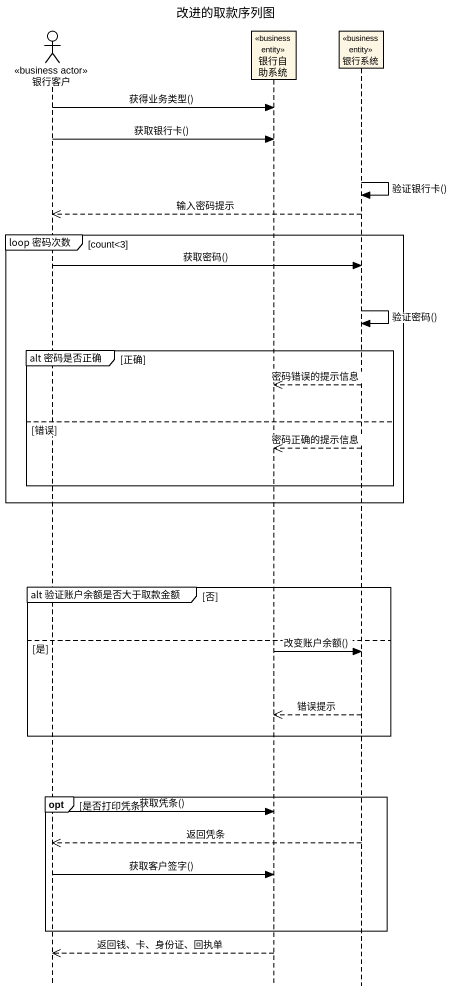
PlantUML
@startuml
title 改进的取款序列图
hide footbox
actor 银行客户 <<business actor>>
participant 银行自助系统 <<business entity>>
participant 银行系统 <<business entity>>

银行客户 -> 银行自助系统 : 获得业务类型()
银行客户 -> 银行自助系统 : 获取银行卡()
银行系统 -> 银行系统 : 验证银行卡()
银行系统 -->> 银行客户 : 输入密码提示
group loop 密码次数 [count<3]
  银行客户 -> 银行系统 : 获取密码()
  银行系统 -> 银行系统 : 验证密码()
  group alt 密码是否正确 [正确]
    银行系统 -->> 银行自助系统 : 密码错误的提示信息
  else 错误
    银行系统 -->> 银行自助系统 : 密码正确的提示信息
  end
end
group alt 验证账户余额是否大于取款金额 [否]
else 是
  银行自助系统 -> 银行系统 : 改变账户余额()
  银行系统 -->> 银行自助系统 : 错误提示
end
opt 是否打印凭条
  银行客户 -> 银行自助系统 : 获取凭条()
  银行系统 -->> 银行客户 : 返回凭条
  银行客户 -> 银行自助系统 : 获取客户签字()
end
银行自助系统 -->> 银行客户 : 返回钱、卡、身份证、回执单
@enduml
